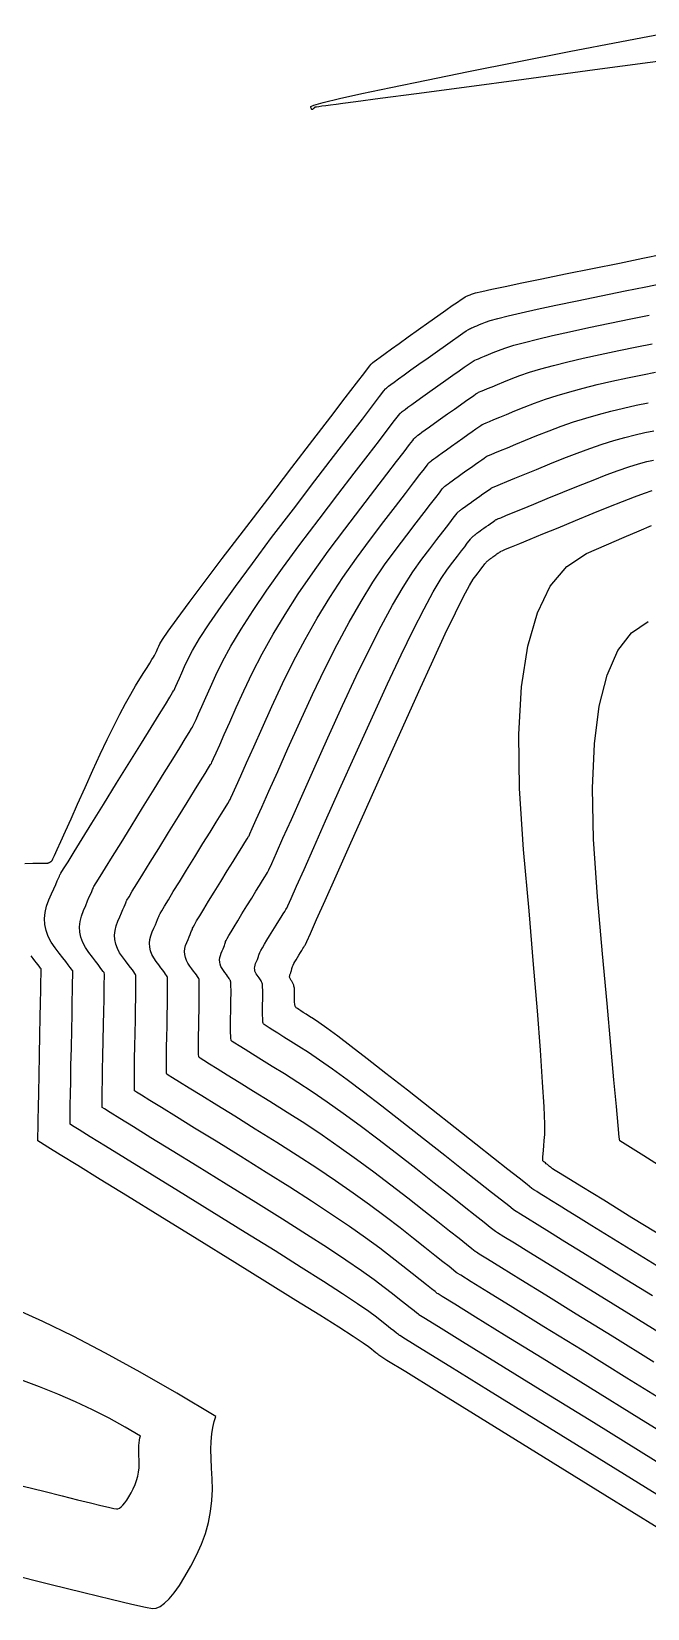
# Model space of a CAD drawing. Header units: metres. Extents: x 729358 to 732680, y 1423022 to 1426117.
# Drawn here: x 731072.4 to 731095.4, y 1425542 to 1425600.9 of the extents above; entities that cross this region are included whole.
import ezdxf

# ---------------------------------------------------------------- set-up
doc = ezdxf.new("R2010")
doc.units = ezdxf.units.M
doc.header["$MEASUREMENT"] = 0
doc.layers.add('CONTOUR', color=59, linetype='Continuous')
doc.layers.add('INDEX-CON', color=252, linetype='Continuous')

# ---------------------------------------------------------------- blocks, each defined once
blk = doc.blocks.new('ct 50 rai')
at = {"layer": 'CONTOUR', "flags": 128}
for points in [[(93.692, -231.536), (91.34, -230.082), (89.351, -228.852), (87.722, -227.846), (86.455, -227.062), (85.55, -226.503), (85.006, -226.166), (84.824, -226.053), (84.802, -226.036), (84.74, -225.988), (84.638, -225.907), (84.496, -225.795), (84.314, -225.652), (84.092, -225.477), (83.83, -225.27), (83.528, -225.032), (83.153, -224.749), (82.675, -224.409), (82.093, -224.012), (81.407, -223.558), (80.617, -223.048), (79.723, -222.48), (78.725, -221.855), (77.623, -221.173), (76.541, -220.506), (75.603, -219.928), (74.808, -219.438), (74.157, -219.036), (73.65, -218.723), (73.287, -218.498), (73.067, -218.361), (72.991, -218.312), (72.988, -218.269), (72.987, -218.148), (72.988, -217.951), (72.991, -217.676), (72.996, -217.324), (73.004, -216.895), (73.013, -216.389), (73.025, -215.806), (73.037, -215.222), (73.047, -214.716), (73.055, -214.285), (73.061, -213.932), (73.065, -213.655), (73.067, -213.455), (73.067, -213.332), (73.065, -213.285), (73.054, -213.265), (73.025, -213.224), (72.979, -213.161), (72.915, -213.075), (72.834, -212.968), (72.736, -212.839), (72.621, -212.688), (72.488, -212.515), (72.361, -212.33), (72.263, -212.141), (72.194, -211.95), (72.154, -211.756), (72.143, -211.56), (72.161, -211.36), (72.208, -211.157), (72.284, -210.952), (72.369, -210.758), (72.443, -210.589), (72.505, -210.446), (72.557, -210.328), (72.597, -210.235), (72.625, -210.168), (72.643, -210.126), (72.649, -210.11), (72.679, -210.059), (72.766, -209.916), (72.91, -209.681), (73.113, -209.353), (73.372, -208.932), (73.69, -208.419), (74.065, -207.813), (74.497, -207.114), (74.93, -206.415), (75.306, -205.808), (75.624, -205.293), (75.886, -204.871), (76.09, -204.54), (76.237, -204.302), (76.328, -204.156), (76.361, -204.101), (76.379, -204.064), (76.422, -203.968), (76.492, -203.813), (76.588, -203.599), (76.71, -203.326), (76.859, -202.995), (77.033, -202.605), (77.234, -202.156), (77.481, -201.647), (77.795, -201.075), (78.177, -200.44), (78.625, -199.743), (79.141, -198.983), (79.724, -198.161), (80.374, -197.276), (81.091, -196.329), (81.795, -195.411), (82.405, -194.615), (82.922, -193.941), (83.345, -193.389), (83.675, -192.958), (83.911, -192.65), (84.054, -192.463), (84.103, -192.399), (84.105, -192.395), (84.108, -192.391), (84.112, -192.387), (84.116, -192.383), (84.121, -192.378), (84.126, -192.373), (84.132, -192.369), (84.139, -192.364), (84.146, -192.358), (84.153, -192.352), (84.161, -192.346), (84.169, -192.339), (84.178, -192.331), (84.187, -192.322), (84.197, -192.313), (84.207, -192.304), (84.237, -192.28), (84.305, -192.229), (84.412, -192.151), (84.558, -192.046), (84.743, -191.913), (84.966, -191.753), (85.228, -191.565), (85.529, -191.351), (85.83, -191.136), (86.094, -190.949), (86.32, -190.79), (86.508, -190.658), (86.658, -190.553), (86.771, -190.476), (86.846, -190.427), (86.883, -190.405), (86.913, -190.392), (86.967, -190.37), (87.045, -190.338), (87.146, -190.296), (87.271, -190.244), (87.42, -190.183), (87.593, -190.111), (87.789, -190.031), (88.036, -189.94), (88.362, -189.838), (88.766, -189.727), (89.248, -189.604), (89.809, -189.472), (90.448, -189.329), (91.165, -189.175), (91.961, -189.012), (92.744, -188.853), (93.423, -188.716)], [(94.533, -229.616), (92.595, -228.417), (90.915, -227.379), (89.492, -226.499), (88.328, -225.78), (87.422, -225.219), (86.774, -224.819), (86.384, -224.577), (86.252, -224.496), (86.217, -224.468), (86.115, -224.387), (85.947, -224.255), (85.712, -224.071), (85.412, -223.834), (85.046, -223.545), (84.614, -223.204), (84.115, -222.811), (83.566, -222.386), (82.98, -221.951), (82.358, -221.505), (81.7, -221.048), (81.006, -220.58), (80.277, -220.102), (79.51, -219.613), (78.708, -219.113), (77.939, -218.639), (77.271, -218.228), (76.705, -217.878), (76.241, -217.59), (75.878, -217.365), (75.617, -217.202), (75.457, -217.101), (75.4, -217.062), (75.394, -217.027), (75.39, -216.938), (75.388, -216.794), (75.388, -216.597), (75.39, -216.345), (75.394, -216.039), (75.4, -215.678), (75.408, -215.263), (75.416, -214.848), (75.423, -214.486), (75.427, -214.178), (75.43, -213.923), (75.432, -213.721), (75.431, -213.573), (75.429, -213.479), (75.425, -213.437), (75.414, -213.416), (75.391, -213.379), (75.357, -213.329), (75.31, -213.263), (75.251, -213.183), (75.181, -213.089), (75.098, -212.98), (75.003, -212.856), (74.913, -212.725), (74.844, -212.591), (74.795, -212.455), (74.766, -212.317), (74.758, -212.177), (74.771, -212.036), (74.805, -211.892), (74.859, -211.746), (74.919, -211.607), (74.972, -211.486), (75.017, -211.381), (75.054, -211.293), (75.083, -211.223), (75.105, -211.169), (75.118, -211.132), (75.124, -211.112), (75.147, -211.068), (75.21, -210.959), (75.314, -210.786), (75.458, -210.547), (75.644, -210.244), (75.87, -209.877), (76.136, -209.444), (76.444, -208.947), (76.751, -208.451), (77.018, -208.019), (77.245, -207.654), (77.431, -207.353), (77.576, -207.118), (77.681, -206.949), (77.745, -206.845), (77.768, -206.806), (77.796, -206.747), (77.871, -206.58), (77.994, -206.306), (78.164, -205.925), (78.383, -205.436), (78.649, -204.84), (78.964, -204.136), (79.326, -203.326), (79.721, -202.472), (80.135, -201.639), (80.568, -200.826), (81.019, -200.035), (81.489, -199.264), (81.978, -198.514), (82.485, -197.785), (83.011, -197.077), (83.513, -196.423), (83.949, -195.855), (84.318, -195.373), (84.621, -194.977), (84.857, -194.668), (85.027, -194.446), (85.131, -194.31), (85.168, -194.26), (85.172, -194.253), (85.178, -194.246), (85.184, -194.239), (85.192, -194.231), (85.2, -194.223), (85.21, -194.215), (85.22, -194.207), (85.232, -194.198), (85.243, -194.189), (85.254, -194.181), (85.265, -194.172), (85.275, -194.164), (85.284, -194.156), (85.293, -194.149), (85.301, -194.141), (85.309, -194.134), (85.33, -194.117), (85.379, -194.081), (85.455, -194.025), (85.559, -193.95), (85.691, -193.855), (85.85, -193.741), (86.037, -193.608), (86.251, -193.454), (86.466, -193.301), (86.654, -193.168), (86.815, -193.054), (86.949, -192.96), (87.056, -192.886), (87.137, -192.831), (87.19, -192.796), (87.217, -192.78), (87.252, -192.766), (87.332, -192.732), (87.457, -192.681), (87.626, -192.611), (87.84, -192.523), (88.099, -192.416), (88.402, -192.291), (88.751, -192.148), (89.135, -191.998), (89.548, -191.851), (89.988, -191.709), (90.457, -191.57), (90.954, -191.436), (91.479, -191.305), (92.032, -191.179), (92.613, -191.056), (93.171, -190.943), (93.656, -190.845)], [(93.905, -226.787), (92.661, -226.018), (91.498, -225.299), (90.489, -224.675), (89.634, -224.146), (88.934, -223.714), (88.389, -223.376), (87.999, -223.135), (87.763, -222.989), (87.681, -222.938), (87.631, -222.899), (87.489, -222.787), (87.255, -222.603), (86.929, -222.346), (86.51, -222.016), (86, -221.613), (85.397, -221.138), (84.703, -220.59), (83.978, -220.023), (83.285, -219.492), (82.623, -218.997), (81.994, -218.537), (81.396, -218.113), (80.83, -217.724), (80.296, -217.371), (79.794, -217.054), (79.337, -216.773), (78.94, -216.527), (78.602, -216.318), (78.325, -216.145), (78.106, -216.007), (77.947, -215.906), (77.848, -215.841), (77.809, -215.812), (77.8, -215.786), (77.793, -215.728), (77.788, -215.638), (77.784, -215.518), (77.783, -215.365), (77.784, -215.182), (77.786, -214.967), (77.791, -214.72), (77.795, -214.473), (77.798, -214.257), (77.8, -214.07), (77.8, -213.914), (77.799, -213.787), (77.796, -213.691), (77.791, -213.626), (77.785, -213.59), (77.775, -213.566), (77.758, -213.535), (77.735, -213.496), (77.705, -213.451), (77.668, -213.398), (77.625, -213.339), (77.575, -213.272), (77.519, -213.198), (77.466, -213.12), (77.424, -213.04), (77.395, -212.96), (77.378, -212.878), (77.374, -212.795), (77.381, -212.711), (77.401, -212.626), (77.433, -212.539), (77.469, -212.456), (77.501, -212.382), (77.528, -212.316), (77.551, -212.259), (77.57, -212.21), (77.584, -212.169), (77.594, -212.137), (77.599, -212.114), (77.615, -212.076), (77.654, -212.001), (77.717, -211.89), (77.804, -211.742), (77.915, -211.557), (78.049, -211.335), (78.208, -211.076), (78.39, -210.781), (78.573, -210.486), (78.731, -210.231), (78.865, -210.014), (78.976, -209.836), (79.062, -209.696), (79.124, -209.596), (79.162, -209.534), (79.176, -209.511), (79.213, -209.43), (79.319, -209.193), (79.495, -208.8), (79.74, -208.25), (80.055, -207.546), (80.44, -206.685), (80.894, -205.668), (81.418, -204.495), (81.962, -203.297), (82.475, -202.203), (82.959, -201.213), (83.413, -200.327), (83.838, -199.546), (84.232, -198.868), (84.597, -198.295), (84.931, -197.826), (85.231, -197.435), (85.492, -197.094), (85.714, -196.805), (85.896, -196.566), (86.039, -196.379), (86.143, -196.242), (86.208, -196.156), (86.233, -196.121), (86.24, -196.111), (86.247, -196.101), (86.257, -196.091), (86.268, -196.08), (86.28, -196.069), (86.293, -196.057), (86.308, -196.045), (86.325, -196.032), (86.341, -196.02), (86.356, -196.009), (86.369, -195.999), (86.38, -195.99), (86.39, -195.982), (86.399, -195.975), (86.405, -195.969), (86.411, -195.964), (86.423, -195.954), (86.452, -195.933), (86.498, -195.899), (86.56, -195.854), (86.639, -195.798), (86.734, -195.73), (86.845, -195.65), (86.974, -195.558), (87.102, -195.467), (87.214, -195.387), (87.31, -195.319), (87.391, -195.263), (87.455, -195.219), (87.503, -195.186), (87.534, -195.165), (87.55, -195.156), (87.591, -195.139), (87.697, -195.095), (87.869, -195.024), (88.106, -194.926), (88.409, -194.801), (88.778, -194.65), (89.212, -194.471), (89.712, -194.265), (90.234, -194.055), (90.733, -193.864), (91.211, -193.691), (91.666, -193.536), (92.099, -193.399), (92.51, -193.281), (92.899, -193.182), (93.265, -193.1), (93.599, -193.033)], [(93.709, -224.222), (92.743, -223.626), (91.935, -223.127), (91.284, -222.725), (90.79, -222.42), (90.401, -222.18), (90.063, -221.971), (89.776, -221.793), (89.54, -221.648), (89.356, -221.533), (89.223, -221.451), (89.141, -221.4), (89.11, -221.381), (89.046, -221.33), (88.864, -221.187), (88.564, -220.95), (88.145, -220.621), (87.609, -220.197), (86.954, -219.681), (86.181, -219.072), (85.29, -218.369), (84.39, -217.66), (83.589, -217.034), (82.888, -216.489), (82.287, -216.026), (81.786, -215.646), (81.384, -215.347), (81.082, -215.13), (80.879, -214.995), (80.735, -214.906), (80.609, -214.827), (80.5, -214.758), (80.408, -214.699), (80.334, -214.65), (80.278, -214.611), (80.239, -214.582), (80.217, -214.563), (80.206, -214.544), (80.196, -214.517), (80.188, -214.482), (80.181, -214.438), (80.177, -214.386), (80.174, -214.325), (80.173, -214.256), (80.174, -214.178), (80.175, -214.099), (80.174, -214.027), (80.173, -213.962), (80.17, -213.904), (80.166, -213.854), (80.16, -213.81), (80.153, -213.773), (80.145, -213.743), (80.135, -213.716), (80.125, -213.69), (80.113, -213.664), (80.1, -213.639), (80.085, -213.613), (80.07, -213.588), (80.053, -213.564), (80.035, -213.539), (80.018, -213.515), (80.005, -213.49), (79.996, -213.465), (79.991, -213.439), (79.989, -213.413), (79.992, -213.387), (79.998, -213.36), (80.008, -213.333), (80.019, -213.306), (80.03, -213.278), (80.04, -213.251), (80.048, -213.224), (80.056, -213.197), (80.063, -213.17), (80.069, -213.143), (80.075, -213.116), (80.083, -213.084), (80.098, -213.044), (80.12, -212.995), (80.15, -212.936), (80.186, -212.869), (80.229, -212.793), (80.28, -212.708), (80.337, -212.614), (80.394, -212.522), (80.444, -212.442), (80.486, -212.374), (80.521, -212.318), (80.548, -212.274), (80.567, -212.243), (80.579, -212.223), (80.583, -212.216), (80.63, -212.113), (80.767, -211.805), (80.996, -211.293), (81.316, -210.576), (81.728, -209.655), (82.231, -208.53), (82.825, -207.2), (83.51, -205.665), (84.202, -204.122), (84.816, -202.767), (85.351, -201.599), (85.808, -200.619), (86.186, -199.827), (86.486, -199.222), (86.708, -198.805), (86.851, -198.575), (86.95, -198.447), (87.036, -198.334), (87.11, -198.237), (87.172, -198.155), (87.221, -198.089), (87.259, -198.038), (87.285, -198.002), (87.298, -197.982), (87.307, -197.97), (87.317, -197.957), (87.329, -197.943), (87.343, -197.929), (87.359, -197.914), (87.377, -197.899), (87.396, -197.883), (87.417, -197.867), (87.438, -197.851), (87.457, -197.837), (87.473, -197.825), (87.486, -197.815), (87.496, -197.807), (87.504, -197.801), (87.51, -197.797), (87.512, -197.795), (87.516, -197.791), (87.526, -197.784), (87.541, -197.773), (87.561, -197.759), (87.587, -197.74), (87.618, -197.718), (87.654, -197.692), (87.696, -197.662), (87.738, -197.632), (87.774, -197.606), (87.806, -197.584), (87.832, -197.566), (87.853, -197.551), (87.868, -197.541), (87.879, -197.534), (87.884, -197.531), (87.93, -197.512), (88.062, -197.457), (88.281, -197.367), (88.587, -197.242), (88.979, -197.08), (89.457, -196.883), (90.022, -196.651), (90.674, -196.383), (91.333, -196.113), (91.919, -195.876), (92.433, -195.672), (92.874, -195.501), (93.244, -195.363), (93.541, -195.257)], [(93.912, -220.545), (93.22, -220.116), (92.725, -219.808), (92.427, -219.622), (92.324, -219.558), (92.307, -219.413), (92.265, -218.983), (92.198, -218.27), (92.107, -217.272), (91.991, -215.99), (91.85, -214.425), (91.684, -212.575), (91.493, -210.441), (91.345, -208.289), (91.307, -206.385), (91.38, -204.728), (91.562, -203.319), (91.854, -202.158), (92.256, -201.244), (92.768, -200.578), (93.39, -200.16)], [(74.418, -230.583), (73.841, -230.246), (73.243, -229.921), (72.625, -229.609), (71.986, -229.309), (71.327, -229.023), (70.647, -228.749), (69.947, -228.488)], [(70.035, -232.451), (70.808, -232.646), (71.485, -232.816), (72.065, -232.961), (72.549, -233.08), (72.936, -233.174), (73.227, -233.243), (73.422, -233.287), (73.52, -233.306), (73.573, -233.301), (73.629, -233.277), (73.691, -233.233), (73.757, -233.168), (73.827, -233.083), (73.903, -232.978), (73.982, -232.852), (74.067, -232.707), (74.147, -232.551), (74.215, -232.396), (74.271, -232.24), (74.315, -232.085), (74.346, -231.93), (74.365, -231.775), (74.372, -231.62), (74.366, -231.466), (74.357, -231.316), (74.352, -231.178), (74.352, -231.052), (74.356, -230.936), (74.365, -230.831), (74.378, -230.737), (74.396, -230.655), (74.418, -230.583)]]:
    blk.add_lwpolyline(points, dxfattribs=at)
at = {"layer": 'CONTOUR'}
for points in [[(94.789, -234.655), (91.766, -232.786), (89.209, -231.205), (87.116, -229.912), (85.488, -228.905), (84.326, -228.186), (83.628, -227.755), (83.395, -227.611), (83.387, -227.605), (83.365, -227.588), (83.329, -227.56), (83.28, -227.52), (83.216, -227.47), (83.138, -227.409), (83.046, -227.336), (82.94, -227.253), (82.741, -227.112), (82.37, -226.868), (81.828, -226.52), (81.114, -226.069), (80.227, -225.515), (79.169, -224.857), (77.939, -224.096), (76.538, -223.232), (75.143, -222.373), (73.934, -221.628), (72.911, -220.998), (72.074, -220.482), (71.422, -220.08), (70.956, -219.793), (70.676, -219.62), (70.582, -219.561), (70.582, -219.51), (70.584, -219.358), (70.588, -219.107), (70.594, -218.755), (70.603, -218.304), (70.614, -217.752), (70.627, -217.1), (70.642, -216.349), (70.658, -215.597), (70.671, -214.945), (70.682, -214.393), (70.691, -213.941), (70.698, -213.589), (70.702, -213.337), (70.705, -213.185), (70.705, -213.132), (70.7, -213.124), (70.685, -213.104), (70.661, -213.072), (70.629, -213.029), (70.587, -212.973), (70.536, -212.907), (70.475, -212.828), (70.406, -212.738), (70.337, -212.647)], [(70.096, -209.191), (70.399, -209.187), (70.636, -209.184), (70.806, -209.182), (70.909, -209.18), (70.946, -209.18), (70.95, -209.179), (70.956, -209.178), (70.963, -209.176), (70.971, -209.173), (70.98, -209.169), (70.991, -209.165), (71.004, -209.16), (71.017, -209.154), (71.032, -209.148), (71.045, -209.141), (71.058, -209.132), (71.071, -209.124), (71.082, -209.114), (71.094, -209.103), (71.104, -209.092), (71.115, -209.08), (71.143, -209.026), (71.207, -208.89), (71.307, -208.673), (71.443, -208.373), (71.615, -207.991), (71.823, -207.528), (72.068, -206.982), (72.348, -206.354), (72.639, -205.71), (72.914, -205.114), (73.173, -204.567), (73.417, -204.068), (73.645, -203.618), (73.858, -203.216), (74.054, -202.863), (74.236, -202.559), (74.399, -202.296), (74.541, -202.066), (74.662, -201.87), (74.762, -201.708), (74.841, -201.58), (74.899, -201.485), (74.937, -201.424), (74.953, -201.396), (74.961, -201.381), (74.974, -201.355), (74.991, -201.319), (75.012, -201.273), (75.038, -201.217), (75.068, -201.15), (75.103, -201.073), (75.142, -200.986), (75.24, -200.821), (75.455, -200.51), (75.785, -200.054), (76.231, -199.451), (76.792, -198.702), (77.47, -197.807), (78.262, -196.766), (79.171, -195.58), (80.076, -194.399), (80.862, -193.375), (81.526, -192.509), (82.07, -191.8), (82.493, -191.248), (82.795, -190.854), (82.977, -190.617), (83.037, -190.538), (83.038, -190.537), (83.039, -190.536), (83.04, -190.535), (83.041, -190.534), (83.042, -190.533), (83.043, -190.532), (83.044, -190.531), (83.046, -190.529), (83.048, -190.528), (83.052, -190.524), (83.057, -190.519), (83.064, -190.513), (83.072, -190.505), (83.082, -190.496), (83.093, -190.486), (83.105, -190.474), (83.143, -190.443), (83.231, -190.378), (83.369, -190.277), (83.557, -190.141), (83.795, -189.97), (84.082, -189.764), (84.419, -189.523), (84.807, -189.247), (85.194, -188.971), (85.534, -188.73), (85.824, -188.525), (86.066, -188.355), (86.26, -188.221), (86.405, -188.122), (86.501, -188.058), (86.549, -188.03), (86.574, -188.019), (86.602, -188.007), (86.632, -187.994), (86.666, -187.98), (86.702, -187.965), (86.741, -187.949), (86.783, -187.932), (86.827, -187.913), (86.938, -187.882), (87.176, -187.826), (87.544, -187.745), (88.04, -187.639), (88.664, -187.508), (89.417, -187.353), (90.299, -187.172), (91.309, -186.967), (92.316, -186.763), (93.189, -186.586), (93.928, -186.437)], [(94.498, -179.134), (91.4, -179.548), (88.739, -179.904), (86.514, -180.201), (84.726, -180.44), (83.374, -180.62), (82.458, -180.742), (81.979, -180.806), (81.734, -180.838), (81.522, -180.866), (81.342, -180.89), (81.195, -180.91), (81.08, -180.925), (80.997, -180.937), (80.947, -180.944), (80.929, -180.946), (80.927, -180.947), (80.926, -180.948), (80.924, -180.949), (80.923, -180.95), (80.921, -180.951), (80.92, -180.952), (80.919, -180.954), (80.918, -180.955), (80.917, -180.957), (80.916, -180.958), (80.915, -180.959), (80.914, -180.961), (80.913, -180.962), (80.913, -180.963), (80.912, -180.964), (80.912, -180.965), (80.911, -180.967), (80.908, -180.97), (80.904, -180.974), (80.898, -180.979), (80.891, -180.986), (80.882, -180.994), (80.871, -181.004), (80.859, -181.015), (80.846, -181.023), (80.835, -181.026), (80.823, -181.023), (80.813, -181.014), (80.803, -181), (80.794, -180.98), (80.785, -180.954), (80.777, -180.922), (80.891, -180.866), (81.248, -180.766), (81.848, -180.622), (82.691, -180.434), (83.777, -180.202), (85.106, -179.927), (86.678, -179.608), (88.492, -179.245), (90.435, -178.863), (92.389, -178.487), (94.355, -178.116)]]:
    blk.add_lwpolyline(points, dxfattribs=at)
at = {"layer": 'INDEX-CON'}
for points in [[(94.24, -233.095), (91.553, -231.434), (89.28, -230.029), (87.419, -228.879), (85.972, -227.984), (84.938, -227.345), (84.317, -226.961), (84.109, -226.832), (84.094, -226.821), (84.053, -226.788), (83.984, -226.734), (83.888, -226.658), (83.765, -226.561), (83.615, -226.443), (83.438, -226.303), (83.234, -226.142), (82.947, -225.93), (82.523, -225.638), (81.96, -225.266), (81.26, -224.814), (80.422, -224.281), (79.446, -223.668), (78.332, -222.975), (77.08, -222.202), (75.842, -221.44), (74.768, -220.778), (73.86, -220.218), (73.115, -219.759), (72.536, -219.402), (72.121, -219.145), (71.871, -218.99), (71.786, -218.937), (71.785, -218.889), (71.785, -218.753), (71.788, -218.529), (71.793, -218.216), (71.8, -217.814), (71.809, -217.324), (71.82, -216.745), (71.834, -216.077), (71.847, -215.41), (71.859, -214.83), (71.868, -214.339), (71.876, -213.937), (71.881, -213.622), (71.885, -213.396), (71.886, -213.258), (71.885, -213.208), (71.873, -213.19), (71.841, -213.146), (71.79, -213.077), (71.718, -212.981), (71.626, -212.861), (71.514, -212.714), (71.382, -212.542), (71.23, -212.344), (71.085, -212.132), (70.972, -211.917), (70.893, -211.698), (70.848, -211.476), (70.835, -211.251), (70.856, -211.022), (70.91, -210.79), (70.997, -210.555), (71.094, -210.333), (71.178, -210.141), (71.25, -209.978), (71.308, -209.845), (71.353, -209.742), (71.386, -209.668), (71.405, -209.623), (71.412, -209.608), (71.445, -209.555), (71.544, -209.395), (71.709, -209.129), (71.94, -208.756), (72.237, -208.276), (72.6, -207.69), (73.029, -206.997), (73.524, -206.197), (74.019, -205.397), (74.449, -204.703), (74.814, -204.113), (75.113, -203.63), (75.347, -203.251), (75.516, -202.978), (75.619, -202.811), (75.657, -202.749), (75.67, -202.722), (75.698, -202.661), (75.742, -202.566), (75.8, -202.436), (75.874, -202.271), (75.963, -202.072), (76.068, -201.839), (76.188, -201.571), (76.361, -201.234), (76.625, -200.793), (76.981, -200.247), (77.428, -199.597), (77.967, -198.843), (78.597, -197.984), (79.318, -197.021), (80.131, -195.954), (80.936, -194.905), (81.633, -193.995), (82.224, -193.225), (82.707, -192.594), (83.084, -192.103), (83.353, -191.752), (83.515, -191.54), (83.57, -191.468), (83.572, -191.466), (83.574, -191.463), (83.576, -191.461), (83.578, -191.458), (83.581, -191.455), (83.585, -191.453), (83.588, -191.45), (83.592, -191.447), (83.597, -191.443), (83.603, -191.438), (83.609, -191.433), (83.617, -191.426), (83.625, -191.418), (83.634, -191.409), (83.645, -191.4), (83.656, -191.389), (83.69, -191.362), (83.768, -191.303), (83.891, -191.214), (84.058, -191.093), (84.269, -190.942), (84.524, -190.759), (84.824, -190.544), (85.168, -190.299), (85.512, -190.053), (85.814, -189.839), (86.072, -189.657), (86.287, -189.506), (86.459, -189.387), (86.588, -189.299), (86.673, -189.243), (86.716, -189.218), (86.744, -189.206), (86.784, -189.189), (86.838, -189.166), (86.906, -189.138), (86.987, -189.105), (87.08, -189.066), (87.188, -189.022), (87.308, -188.972), (87.487, -188.911), (87.769, -188.832), (88.155, -188.736), (88.644, -188.622), (89.237, -188.49), (89.933, -188.341), (90.732, -188.174), (91.635, -187.989), (92.53, -187.808), (93.306, -187.651), (93.963, -187.518)], [(94.069, -223.219), (92.783, -222.426), (91.73, -221.777), (90.91, -221.273), (90.325, -220.912), (89.973, -220.695), (89.854, -220.622), (89.852, -220.62), (89.85, -220.619), (89.847, -220.617), (89.843, -220.615), (89.84, -220.612), (89.835, -220.609), (89.83, -220.606), (89.825, -220.602), (89.817, -220.596), (89.804, -220.586), (89.786, -220.572), (89.763, -220.555), (89.736, -220.533), (89.704, -220.508), (89.666, -220.479), (89.624, -220.445), (89.582, -220.412), (89.546, -220.383), (89.516, -220.358), (89.491, -220.338), (89.471, -220.321), (89.457, -220.308), (89.449, -220.3), (89.447, -220.295), (89.448, -220.278), (89.452, -220.23), (89.457, -220.153), (89.466, -220.045), (89.476, -219.908), (89.489, -219.74), (89.504, -219.542), (89.521, -219.314), (89.525, -218.936), (89.5, -218.285), (89.445, -217.363), (89.362, -216.17), (89.248, -214.704), (89.106, -212.967), (88.935, -210.958), (88.734, -208.678), (88.582, -206.391), (88.557, -204.362), (88.66, -202.592), (88.89, -201.08), (89.247, -199.827), (89.731, -198.832), (90.343, -198.096), (91.081, -197.618), (91.835, -197.291), (92.49, -197.006), (93.047, -196.765), (93.506, -196.566)], [(95.469, -231.414), (93.143, -229.977), (91.127, -228.731), (89.421, -227.676), (88.025, -226.813), (86.939, -226.141), (86.162, -225.661), (85.695, -225.372), (85.538, -225.275), (85.509, -225.252), (85.427, -225.188), (85.292, -225.081), (85.104, -224.933), (84.863, -224.743), (84.569, -224.511), (84.222, -224.237), (83.821, -223.921), (83.359, -223.568), (82.828, -223.18), (82.226, -222.758), (81.554, -222.303), (80.812, -221.814), (80, -221.291), (79.118, -220.734), (78.166, -220.143), (77.24, -219.573), (76.437, -219.078), (75.757, -218.658), (75.199, -218.313), (74.764, -218.044), (74.452, -217.85), (74.262, -217.731), (74.195, -217.687), (74.191, -217.648), (74.188, -217.543), (74.188, -217.373), (74.189, -217.136), (74.193, -216.834), (74.199, -216.467), (74.207, -216.034), (74.217, -215.535), (74.227, -215.035), (74.235, -214.601), (74.241, -214.232), (74.246, -213.927), (74.248, -213.688), (74.249, -213.514), (74.248, -213.405), (74.245, -213.361), (74.234, -213.34), (74.208, -213.302), (74.168, -213.245), (74.113, -213.169), (74.043, -213.076), (73.958, -212.964), (73.859, -212.834), (73.746, -212.686), (73.637, -212.527), (73.553, -212.366), (73.494, -212.203), (73.46, -212.037), (73.451, -211.868), (73.466, -211.698), (73.506, -211.525), (73.571, -211.349), (73.644, -211.183), (73.707, -211.038), (73.761, -210.914), (73.805, -210.811), (73.84, -210.729), (73.865, -210.668), (73.881, -210.629), (73.887, -210.611), (73.913, -210.563), (73.988, -210.438), (74.112, -210.233), (74.285, -209.95), (74.508, -209.588), (74.78, -209.148), (75.1, -208.629), (75.47, -208.031), (75.841, -207.433), (76.162, -206.914), (76.434, -206.474), (76.658, -206.112), (76.833, -205.829), (76.959, -205.625), (77.036, -205.5), (77.065, -205.454), (77.087, -205.405), (77.146, -205.274), (77.243, -205.059), (77.376, -204.762), (77.547, -204.381), (77.754, -203.917), (77.998, -203.371), (78.28, -202.741), (78.601, -202.059), (78.965, -201.357), (79.372, -200.633), (79.822, -199.889), (80.315, -199.124), (80.851, -198.338), (81.429, -197.531), (82.051, -196.703), (82.654, -195.917), (83.177, -195.235), (83.62, -194.657), (83.983, -194.183), (84.266, -193.813), (84.469, -193.548), (84.592, -193.387), (84.635, -193.329), (84.639, -193.324), (84.643, -193.319), (84.648, -193.313), (84.654, -193.307), (84.661, -193.301), (84.668, -193.294), (84.676, -193.288), (84.685, -193.281), (84.695, -193.274), (84.704, -193.267), (84.713, -193.259), (84.722, -193.251), (84.731, -193.244), (84.74, -193.236), (84.749, -193.227), (84.758, -193.219), (84.783, -193.199), (84.842, -193.155), (84.934, -193.088), (85.059, -192.998), (85.217, -192.884), (85.408, -192.747), (85.632, -192.586), (85.89, -192.403), (86.148, -192.219), (86.374, -192.059), (86.567, -191.922), (86.728, -191.809), (86.857, -191.72), (86.954, -191.654), (87.018, -191.612), (87.05, -191.593), (87.082, -191.579), (87.149, -191.551), (87.251, -191.509), (87.386, -191.453), (87.556, -191.383), (87.759, -191.299), (87.998, -191.201), (88.27, -191.089), (88.586, -190.969), (88.955, -190.845), (89.377, -190.718), (89.853, -190.587), (90.382, -190.454), (90.963, -190.317), (91.599, -190.177), (92.287, -190.034), (92.958, -189.898), (93.539, -189.78)], [(93.597, -227.817), (92.046, -226.858), (90.702, -226.027), (89.563, -225.323), (88.631, -224.747), (87.906, -224.298), (87.386, -223.977), (87.074, -223.783), (86.967, -223.717), (86.924, -223.683), (86.802, -223.587), (86.601, -223.429), (86.321, -223.208), (85.961, -222.925), (85.523, -222.579), (85.005, -222.171), (84.409, -221.7), (83.772, -221.205), (83.132, -220.721), (82.491, -220.251), (81.847, -219.792), (81.201, -219.347), (80.553, -218.913), (79.903, -218.492), (79.251, -218.084), (78.638, -217.706), (78.106, -217.377), (77.654, -217.098), (77.283, -216.867), (76.992, -216.686), (76.782, -216.554), (76.653, -216.471), (76.604, -216.437), (76.597, -216.406), (76.591, -216.333), (76.588, -216.216), (76.586, -216.057), (76.586, -215.855), (76.589, -215.61), (76.593, -215.322), (76.599, -214.992), (76.606, -214.661), (76.611, -214.371), (76.614, -214.124), (76.615, -213.918), (76.615, -213.754), (76.613, -213.632), (76.61, -213.552), (76.605, -213.514), (76.595, -213.491), (76.575, -213.457), (76.546, -213.412), (76.507, -213.357), (76.46, -213.291), (76.403, -213.214), (76.337, -213.126), (76.261, -213.027), (76.189, -212.922), (76.134, -212.816), (76.095, -212.707), (76.072, -212.598), (76.066, -212.486), (76.076, -212.373), (76.103, -212.259), (76.146, -212.142), (76.194, -212.032), (76.236, -211.934), (76.272, -211.849), (76.303, -211.776), (76.326, -211.716), (76.344, -211.669), (76.356, -211.634), (76.362, -211.613), (76.381, -211.572), (76.432, -211.48), (76.515, -211.338), (76.631, -211.145), (76.779, -210.901), (76.96, -210.606), (77.172, -210.26), (77.417, -209.864), (77.662, -209.468), (77.875, -209.125), (78.055, -208.834), (78.203, -208.594), (78.319, -208.407), (78.402, -208.272), (78.453, -208.19), (78.472, -208.159), (78.504, -208.088), (78.595, -207.886), (78.744, -207.553), (78.952, -207.088), (79.219, -206.491), (79.545, -205.762), (79.929, -204.902), (80.372, -203.911), (80.841, -202.884), (81.305, -201.921), (81.764, -201.02), (82.216, -200.181), (82.664, -199.405), (83.105, -198.691), (83.541, -198.04), (83.971, -197.452), (84.372, -196.929), (84.72, -196.474), (85.016, -196.089), (85.258, -195.772), (85.448, -195.523), (85.585, -195.344), (85.669, -195.233), (85.701, -195.191), (85.706, -195.182), (85.713, -195.174), (85.721, -195.165), (85.73, -195.156), (85.74, -195.146), (85.752, -195.136), (85.764, -195.126), (85.778, -195.115), (85.792, -195.105), (85.805, -195.095), (85.817, -195.086), (85.828, -195.077), (85.837, -195.069), (85.846, -195.062), (85.853, -195.055), (85.86, -195.049), (85.877, -195.036), (85.916, -195.007), (85.977, -194.962), (86.06, -194.902), (86.165, -194.827), (86.292, -194.735), (86.441, -194.629), (86.612, -194.506), (86.784, -194.384), (86.934, -194.278), (87.063, -194.187), (87.17, -194.112), (87.255, -194.052), (87.32, -194.009), (87.362, -193.98), (87.383, -193.968), (87.421, -193.952), (87.515, -193.914), (87.663, -193.852), (87.866, -193.769), (88.125, -193.662), (88.439, -193.533), (88.807, -193.381), (89.231, -193.207), (89.684, -193.026), (90.14, -192.857), (90.599, -192.7), (91.061, -192.553), (91.526, -192.417), (91.994, -192.293), (92.465, -192.18), (92.939, -192.078), (93.385, -191.988)], [(93.544, -225.343), (92.594, -224.756), (91.726, -224.219), (90.949, -223.739), (90.276, -223.323), (89.705, -222.97), (89.237, -222.681), (88.873, -222.455), (88.611, -222.293), (88.452, -222.194), (88.396, -222.159), (88.339, -222.115), (88.177, -221.987), (87.909, -221.777), (87.537, -221.483), (87.06, -221.107), (86.477, -220.647), (85.789, -220.105), (84.996, -219.479), (84.184, -218.842), (83.437, -218.263), (82.756, -217.743), (82.14, -217.282), (81.591, -216.879), (81.107, -216.536), (80.689, -216.251), (80.336, -216.025), (80.036, -215.839), (79.774, -215.677), (79.551, -215.538), (79.366, -215.422), (79.22, -215.329), (79.113, -215.258), (79.044, -215.211), (79.013, -215.187), (79.003, -215.165), (78.994, -215.123), (78.988, -215.06), (78.983, -214.978), (78.98, -214.876), (78.979, -214.753), (78.98, -214.611), (78.982, -214.449), (78.985, -214.286), (78.986, -214.142), (78.986, -214.016), (78.985, -213.909), (78.982, -213.821), (78.978, -213.751), (78.972, -213.699), (78.965, -213.666), (78.955, -213.641), (78.941, -213.612), (78.924, -213.58), (78.902, -213.545), (78.877, -213.506), (78.847, -213.464), (78.814, -213.418), (78.777, -213.369), (78.742, -213.317), (78.715, -213.265), (78.696, -213.212), (78.685, -213.159), (78.682, -213.104), (78.687, -213.049), (78.7, -212.993), (78.721, -212.936), (78.744, -212.881), (78.765, -212.83), (78.784, -212.784), (78.8, -212.741), (78.813, -212.703), (78.824, -212.67), (78.832, -212.64), (78.837, -212.615), (78.849, -212.58), (78.876, -212.523), (78.919, -212.442), (78.977, -212.339), (79.05, -212.213), (79.139, -212.064), (79.244, -211.892), (79.364, -211.698), (79.484, -211.504), (79.588, -211.336), (79.676, -211.194), (79.748, -211.077), (79.805, -210.985), (79.845, -210.919), (79.87, -210.879), (79.88, -210.864), (79.921, -210.771), (80.043, -210.499), (80.245, -210.046), (80.528, -209.413), (80.892, -208.6), (81.335, -207.607), (81.859, -206.434), (82.464, -205.08), (83.082, -203.71), (83.646, -202.485), (84.155, -201.406), (84.611, -200.473), (85.012, -199.686), (85.359, -199.045), (85.652, -198.55), (85.891, -198.2), (86.09, -197.941), (86.264, -197.714), (86.412, -197.521), (86.534, -197.361), (86.63, -197.234), (86.701, -197.14), (86.746, -197.079), (86.766, -197.052), (86.773, -197.041), (86.782, -197.029), (86.793, -197.017), (86.805, -197.004), (86.819, -196.991), (86.835, -196.978), (86.852, -196.964), (86.871, -196.949), (86.89, -196.936), (86.906, -196.923), (86.921, -196.912), (86.933, -196.903), (86.943, -196.895), (86.951, -196.888), (86.957, -196.883), (86.961, -196.879), (86.97, -196.873), (86.989, -196.858), (87.019, -196.836), (87.061, -196.807), (87.113, -196.769), (87.176, -196.724), (87.25, -196.671), (87.335, -196.61), (87.42, -196.55), (87.494, -196.497), (87.558, -196.452), (87.611, -196.414), (87.654, -196.385), (87.686, -196.363), (87.707, -196.349), (87.717, -196.343), (87.76, -196.325), (87.88, -196.276), (88.075, -196.196), (88.346, -196.084), (88.694, -195.941), (89.118, -195.766), (89.617, -195.561), (90.193, -195.324), (90.783, -195.084), (91.326, -194.87), (91.822, -194.681), (92.27, -194.519), (92.671, -194.381), (93.025, -194.269), (93.332, -194.183), (93.591, -194.123)]]:
    blk.add_lwpolyline(points, dxfattribs=at)
at = {"layer": 'INDEX-CON', "flags": 128}
for points in [[(77.228, -229.853), (75.775, -228.986), (74.402, -228.198), (73.111, -227.488), (71.902, -226.856), (70.773, -226.302), (69.726, -225.827)], [(69.501, -235.734), (71.029, -236.115), (72.304, -236.43), (73.324, -236.678), (74.091, -236.86), (74.604, -236.975), (74.862, -237.024), (75, -237.013), (75.15, -236.949), (75.312, -236.832), (75.486, -236.661), (75.672, -236.437), (75.87, -236.16), (76.08, -235.83), (76.302, -235.447), (76.514, -235.037), (76.693, -234.627), (76.841, -234.218), (76.955, -233.809), (77.038, -233.401), (77.088, -232.993), (77.106, -232.585), (77.091, -232.177), (77.066, -231.784), (77.053, -231.421), (77.052, -231.087), (77.063, -230.782), (77.087, -230.506), (77.122, -230.259), (77.169, -230.042), (77.228, -229.853)]]:
    blk.add_lwpolyline(points, dxfattribs=at)

msp = doc.modelspace()

# ---------------------------------------------------------------- block references
msp.add_blockref('ct 50 rai', (731002.018, 1425779.034, 78))

doc.saveas('drawing.dxf')
